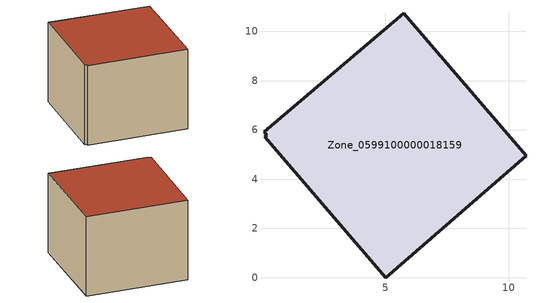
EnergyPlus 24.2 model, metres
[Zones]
Zone_0599100000018159
 floor ground (C_G): 0.2,5.79 0.08,5.92 5.75,10.73 10.71,4.95 5.02,0 0.12,5.72 z0
 wall outside (C_F): 5.02,0 10.71,4.95 5.75,10.73 0.08,5.92 0.2,5.79 0.12,5.72 5.02,0 z0:6.18
 roof outside (C_R): 0.08,5.92 0.2,5.79 0.12,5.72 5.02,0 10.71,4.95 5.75,10.73 z6.18
[BUILDING]
Pand.0599100000018159: North Axis=0; Terrain=City; Loads Convergence Tolerance Value=0.04; Temperature Convergence Tolerance Value=0.4; Solar Distribution=FullExterior; Maximum Number of Warmup Days=25; Minimum Number of Warmup Days=1
[Site:Location]
Rotterdam.The.Hague.AP_ZH_NLD Design_Conditions: Latitude=51.96; Longitude=4.45; Time Zone=1; Elevation=-4.5
[SITE:GROUNDTEMPERATURE:BUILDINGSURFACE]
18, 18, 18, 18, 18, 18, 18, 18, 18, 18, 18, 18
[MATERIAL] Thermal Absorptance=0.9; Solar Absorptance=0.7; Visible Absorptance=0.7
Name | Roughness | Thickness | Conductivity | Density | Specific Heat
G.TI.1992-2005 | MediumSmooth | 0.15 | 0.06 | 540 | 1210
F.TI.1992-2005 | Rough | 0.3 | 0.12 | 1920 | 840
R.TI.1992-2005 | MediumRough | 0.2 | 0.08 | 1500 | 1000
[CONSTRUCTION]
C_G: G.TI.1992-2005
C_F: F.TI.1992-2005
C_R: R.TI.1992-2005
[ZONE]
Zone_0599100000018159: Type=1; Multiplier=1; Ceiling Height=Autocalculate; Volume=Autocalculate; Floor Area=autocalculate; Part of Total Floor Area=Yes
[ZONEINFILTRATION:DESIGNFLOWRATE]
Infil_Zone_0599100000018159: Zone or ZoneList or Space or SpaceList=Zone_0599100000018159; Schedule=AlwaysOn; Design Flow Rate Calculation Method=Flow/Area; Flow Rate per Floor Area=0.0015; Constant Term Coefficient=1; Temperature Term Coefficient=0; Velocity Term Coefficient=0; Velocity Squared Term Coefficient=0
[HVACTEMPLATE:ZONE:IDEALLOADSAIRSYSTEM]
Zone_0599100000018159: Maximum Heating Supply Air Temperature=50; Minimum Cooling Supply Air Temperature=13; Maximum Heating Supply Air Humidity Ratio=0.0156; Minimum Cooling Supply Air Humidity Ratio=0.0077; Heating Limit=NoLimit; Cooling Limit=NoLimit; Dehumidification Control Type=ConstantSensibleHeatRatio; Cooling Sensible Heat Ratio=0.7; Dehumidification Setpoint=60; Humidification Control Type=None; Humidification Setpoint=30; Outdoor Air Method=None; Outdoor Air Flow Rate per Person=0.00944; Outdoor Air Flow Rate per Zone Floor Area=0; Outdoor Air Flow Rate per Zone=0; Demand Controlled Ventilation Type=None; Outdoor Air Economizer Type=NoEconomizer; Heat Recovery Type=None; Sensible Heat Recovery Effectiveness=0.7; Latent Heat Recovery Effectiveness=0.65
[ZONECONTROL:THERMOSTAT]
ThermostatControl_Zone_0599100000018159: Zone or ZoneList=Zone_0599100000018159; Control Type Schedule=DualSetpointControlType; Control 1=Thermostat_Zone_0599100000018159; Temperature Difference Between Cutout And Setpoint=0
[THERMOSTATSETPOINT:DUALSETPOINT]
Thermostat_Zone_0599100000018159: Heating Setpoint Temperature Schedule=HeatingSetpoint_Zone_0599100000018159; Cooling Setpoint Temperature Schedule=CoolingSetpoint_Zone_0599100000018159
[SCHEDULE:COMPACT]
HeatingSetpoint_Zone_0599100000018159: Through: 12/31, For: AllDays, Until: 24:00, 21
CoolingSetpoint_Zone_0599100000018159: Through: 12/31, For: AllDays, Until: 24:00, 24
DualSetpointControlType: Through: 12/31, For: AllDays, Until: 24:00, 4
AlwaysOn: Through: 12/31, For: AllDays, Until: 24:00, 1
